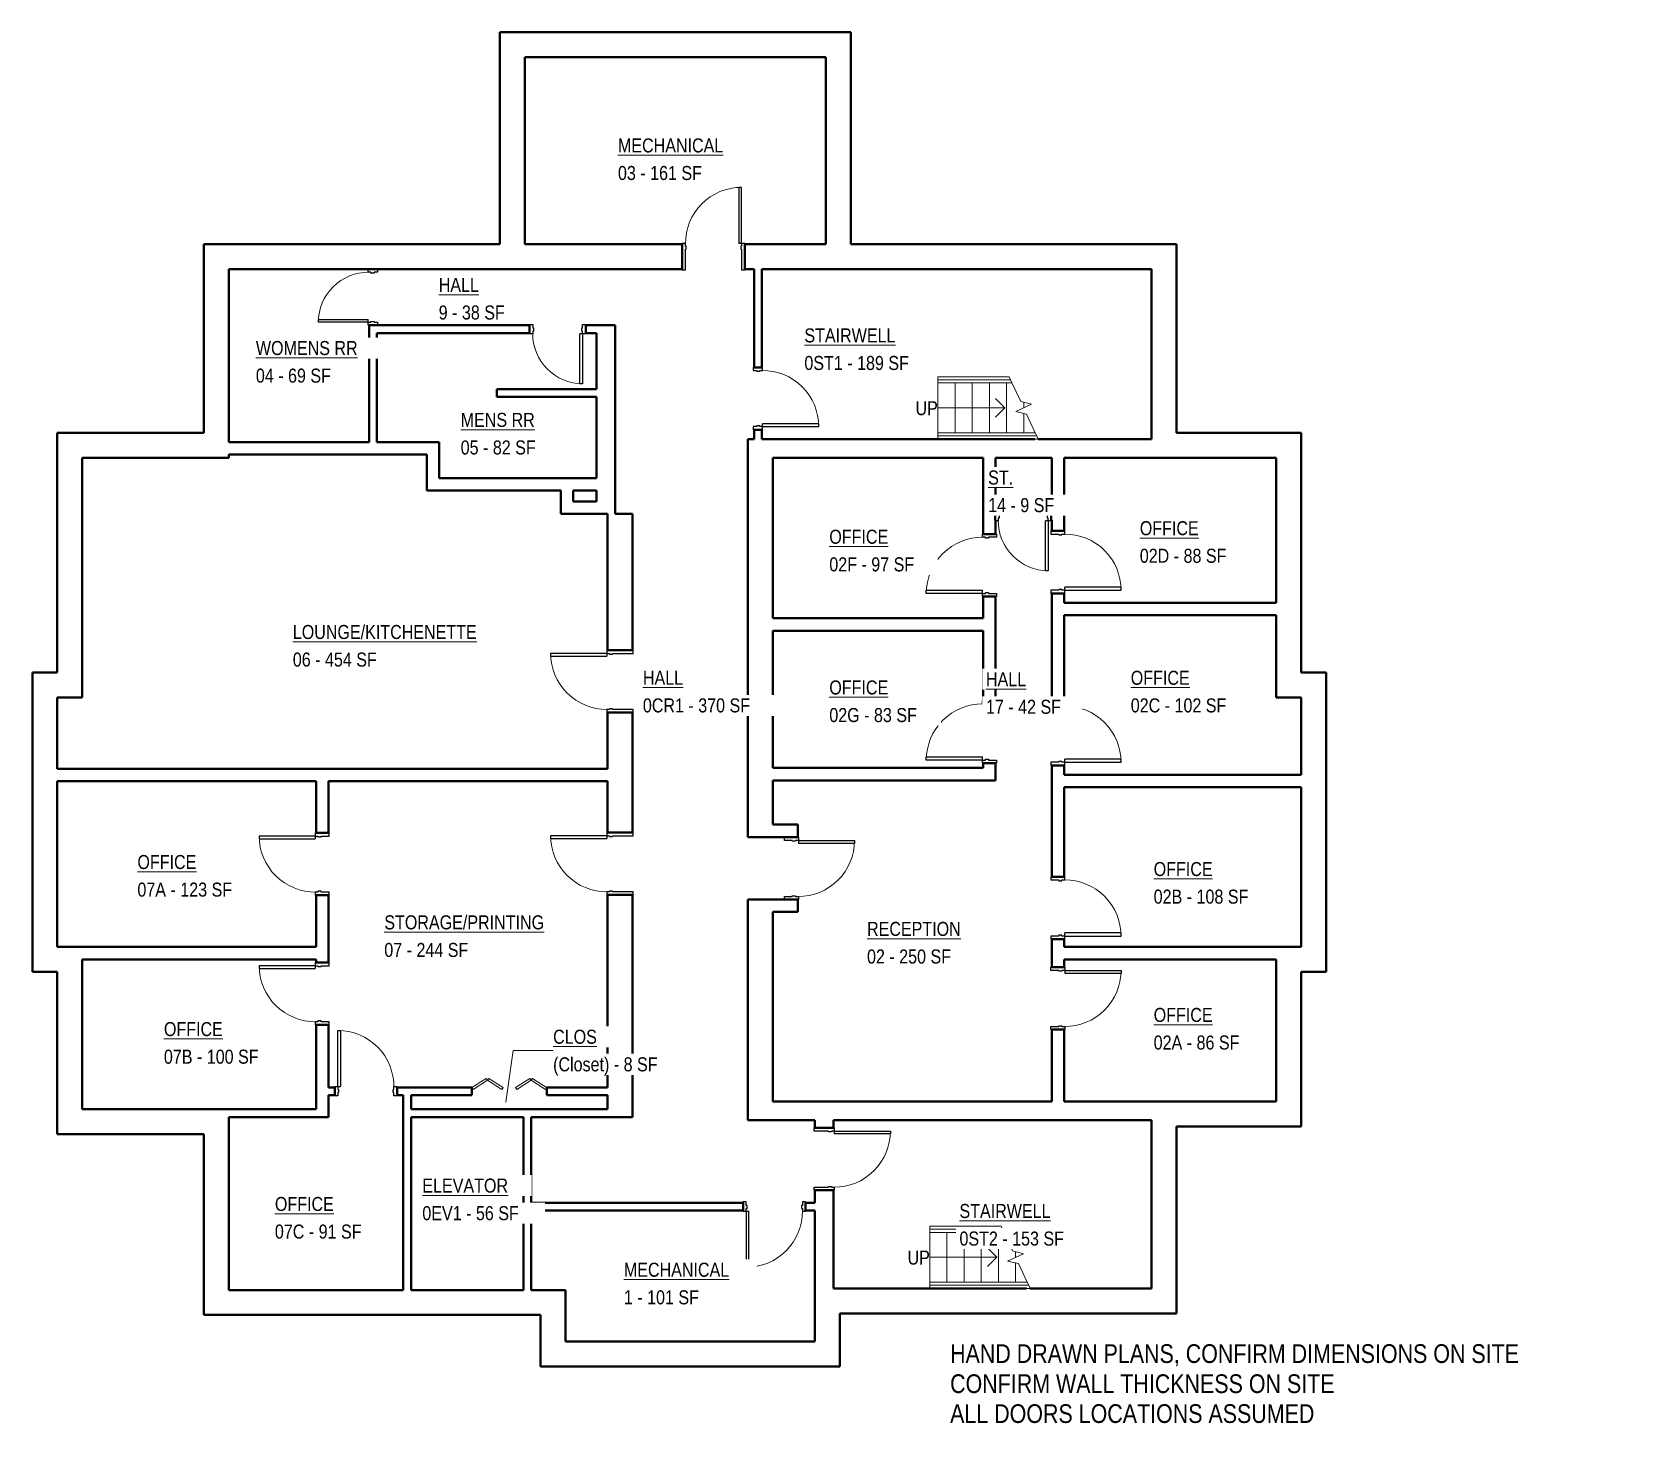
# Model space of a CAD drawing. Header units: inches. Extents: x -874 to 162, y 304 to 1199.
import ezdxf

# ---------------------------------------------------------------- set-up
doc = ezdxf.new("R2010")
doc.units = ezdxf.units.IN
doc.header["$MEASUREMENT"] = 0
for name, color, linetype, lineweight in [('A-AREA-IDEN', 2, 'Continuous', 9), ('A-DOOR', 31, 'Continuous', 15), ('A-DOOR-FRAM', 31, 'Continuous', 25), ('A-FLOR-HRAL', 11, 'Continuous', 9), ('A-WALL', 113, 'Continuous', 15), ('G-ANNO-TEXT', 231, 'Continuous', 9), ('I-WALL', 2, 'Continuous', 15), ('S-STRS', 31, 'Continuous', 9), ('S-STRS-ANNO', 31, 'Continuous', 9), ('S-STRS-IDEN', 31, 'Continuous', 9), ('S-STRS-MBND', 31, 'Continuous', 9)]:
    doc.layers.add(name, color=color, linetype=linetype, lineweight=lineweight)
doc.styles.add('Arial Narrow', font='ARIALN.TTF', dxfattribs={"height": 9})
doc.styles.add('Arial Narrow_1', font='ARIALN.TTF', dxfattribs={"height": 12})

# ---------------------------------------------------------------- blocks, each defined once
blk = doc.blocks.new('Door-Single_CE_ - HM Door-2_ HM Frame-5271133-BASEMENT')
at = {"layer": 'A-DOOR'}
for p, q in [((18, 40.5), (16.25, 40.5)), ((16.25, 40.5), (16.25, 4.5)), ((18, 4.5), (18, 40.5)), ((16.25, 4.5), (18, 4.5))]:
    blk.add_line(p, q, dxfattribs=at)
at = {"layer": 'A-DOOR', "lineweight": 25}
for p, q in [((18, 40.5), (16.25, 40.5)), ((16.25, 40.5), (16.25, 4.5)), ((18, 4.5), (18, 40.5)), ((18, 4.5), (16.25, 4.5))]:
    blk.add_line(p, q, dxfattribs=at)
at = {"layer": 'A-DOOR', "lineweight": 9}
blk.add_arc((18, 4.5), 36, 90, 180.5, dxfattribs=at)
blk.add_arc((18, 4.5), 36, 90, 180.5, dxfattribs=at)
blk.add_arc((18, 4.5), 36, 90, 180.5, dxfattribs=at)
blk.add_arc((18, 4.5), 36, 90, 180.5, dxfattribs=at)
at = {"layer": 'A-DOOR-FRAM'}
for p, q in [((-18, 4.5), (-20, 4.5)), ((-20, 4.5), (-20, -4.5)), ((-18, 2.75), (-18, 4.5)), ((-17.5, 2.75), (-18, 2.75)), ((-18, -4.5), (-18, 0.75)), ((-18, 0.75), (-17.5, 0.75)), ((-17.5, 0.75), (-17.5, 2.75)), ((18, 2.75), (17.5, 2.75)), ((17.5, 2.75), (17.5, 0.75)), ((17.5, 0.75), (18, 0.75)), ((20, 4.5), (18, 4.5)), ((18, 4.5), (18, 2.75)), ((18, 0.75), (18, -4.5)), ((20, -4.5), (20, 4.5)), ((-20, -4.5), (-18, -4.5)), ((18, -4.5), (20, -4.5))]:
    blk.add_line(p, q, dxfattribs=at)
blk = doc.blocks.new('Door-Single_CE_ - HM Door-2_ HM Frame-5271131-BASEMENT')
at = {"layer": 'A-DOOR'}
for p, q in [((18, 44.5), (16.25, 44.5)), ((16.25, 44.5), (16.25, 8.5)), ((18, 8.5), (18, 44.5)), ((16.25, 8.5), (18, 8.5))]:
    blk.add_line(p, q, dxfattribs=at)
at = {"layer": 'A-DOOR', "lineweight": 25}
for p, q in [((18, 44.5), (16.25, 44.5)), ((16.25, 44.5), (16.25, 8.5)), ((18, 8.5), (18, 44.5)), ((18, 8.5), (16.25, 8.5))]:
    blk.add_line(p, q, dxfattribs=at)
at = {"layer": 'A-DOOR', "lineweight": 9}
blk.add_arc((18, 8.5), 36, 90, 180.5, dxfattribs=at)
blk.add_arc((18, 8.5), 36, 90, 180.5, dxfattribs=at)
blk.add_arc((18, 8.5), 36, 90, 180.5, dxfattribs=at)
blk.add_arc((18, 8.5), 36, 90, 180.5, dxfattribs=at)
at = {"layer": 'A-DOOR-FRAM'}
for p, q in [((-18, 8.5), (-20, 8.5)), ((-20, 8.5), (-20, -8.5)), ((-18, 6.75), (-18, 8.5)), ((-17.5, 6.75), (-18, 6.75)), ((-18, -8.5), (-18, 4.75)), ((-18, 4.75), (-17.5, 4.75)), ((-17.5, 4.75), (-17.5, 6.75)), ((18, 6.75), (17.5, 6.75)), ((17.5, 6.75), (17.5, 4.75)), ((17.5, 4.75), (18, 4.75)), ((20, 8.5), (18, 8.5)), ((18, 8.5), (18, 6.75)), ((18, 4.75), (18, -8.5)), ((20, -8.5), (20, 8.5)), ((-20, -8.5), (-18, -8.5)), ((18, -8.5), (20, -8.5))]:
    blk.add_line(p, q, dxfattribs=at)
blk = doc.blocks.new('Door-Single_CE_ - HM Door-2_ HM Frame-5271130-BASEMENT')
at = {"layer": 'A-DOOR'}
for p, q in [((16.25, -39), (16.25, -3)), ((16.25, -3), (18, -3)), ((18, -3), (18, -39)), ((18, -39), (16.25, -39))]:
    blk.add_line(p, q, dxfattribs=at)
at = {"layer": 'A-DOOR', "lineweight": 25}
for p, q in [((16.25, -39), (16.25, -3)), ((18, -3), (16.25, -3)), ((18, -3), (18, -39)), ((18, -39), (16.25, -39))]:
    blk.add_line(p, q, dxfattribs=at)
at = {"layer": 'A-DOOR', "lineweight": 9}
blk.add_arc((18, -3), 36, 179.5, 270, dxfattribs=at)
blk.add_arc((18, -3), 36, 179.5, 270, dxfattribs=at)
blk.add_arc((18, -3), 36, 179.5, 270, dxfattribs=at)
blk.add_arc((18, -3), 36, 179.5, 270, dxfattribs=at)
at = {"layer": 'A-DOOR-FRAM'}
for p, q in [((-20, 3), (-18, 3)), ((-20, -3), (-20, 3)), ((-18, 3), (-18, 0.75)), ((-18, 0.75), (-17.5, 0.75)), ((-17.5, 0.75), (-17.5, -1.25)), ((17.5, 0.75), (18, 0.75)), ((17.5, -1.25), (17.5, 0.75)), ((18, 3), (20, 3)), ((18, 0.75), (18, 3)), ((20, 3), (20, -3)), ((-18, -3), (-20, -3)), ((-18, -1.25), (-18, -3)), ((-17.5, -1.25), (-18, -1.25)), ((18, -1.25), (17.5, -1.25)), ((18, -3), (18, -1.25)), ((20, -3), (18, -3))]:
    blk.add_line(p, q, dxfattribs=at)
blk = doc.blocks.new('Door-Single_CE_ - HM Door-2_ HM Frame-5271129-BASEMENT')
at = {"layer": 'A-DOOR'}
for p, q in [((16.25, -42.5), (16.25, -6.5)), ((16.25, -6.5), (18, -6.5)), ((18, -6.5), (18, -42.5)), ((18, -42.5), (16.25, -42.5))]:
    blk.add_line(p, q, dxfattribs=at)
at = {"layer": 'A-DOOR', "lineweight": 25}
for p, q in [((16.25, -42.5), (16.25, -6.5)), ((18, -6.5), (16.25, -6.5)), ((18, -6.5), (18, -42.5)), ((18, -42.5), (16.25, -42.5))]:
    blk.add_line(p, q, dxfattribs=at)
at = {"layer": 'A-DOOR', "lineweight": 9}
blk.add_arc((18, -6.5), 36, 179.5, 270, dxfattribs=at)
blk.add_arc((18, -6.5), 36, 179.5, 270, dxfattribs=at)
blk.add_arc((18, -6.5), 36, 179.5, 270, dxfattribs=at)
blk.add_arc((18, -6.5), 36, 179.5, 270, dxfattribs=at)
at = {"layer": 'A-DOOR-FRAM'}
for p, q in [((-20, 6.5), (-18, 6.5)), ((-20, -6.5), (-20, 6.5)), ((-18, 6.5), (-18, -2.75)), ((18, 6.5), (20, 6.5)), ((18, -2.75), (18, 6.5)), ((20, 6.5), (20, -6.5)), ((-18, -6.5), (-20, -6.5)), ((-18, -2.75), (-17.5, -2.75)), ((-18, -4.75), (-18, -6.5)), ((-17.5, -4.75), (-18, -4.75)), ((-17.5, -2.75), (-17.5, -4.75)), ((17.5, -2.75), (18, -2.75)), ((17.5, -4.75), (17.5, -2.75)), ((18, -4.75), (17.5, -4.75)), ((18, -6.5), (18, -4.75)), ((20, -6.5), (18, -6.5))]:
    blk.add_line(p, q, dxfattribs=at)
blk = doc.blocks.new('Door-Single_CE_ - WD Door-2_ HM Frame-5271115-BASEMENT')
at = {"layer": 'A-DOOR'}
for p, q in [((16, -40.5), (16, -4.5)), ((16, -4.5), (18, -4.5)), ((18, -4.5), (18, -40.5)), ((18, -40.5), (16, -40.5))]:
    blk.add_line(p, q, dxfattribs=at)
at = {"layer": 'A-DOOR', "lineweight": 25}
for p, q in [((16, -40.5), (16, -4.5)), ((18, -4.5), (16, -4.5)), ((18, -4.5), (18, -40.5)), ((18, -40.5), (16, -40.5))]:
    blk.add_line(p, q, dxfattribs=at)
at = {"layer": 'A-DOOR', "lineweight": 9}
blk.add_arc((18, -4.5), 36, 179.5, 270, dxfattribs=at)
blk.add_arc((18, -4.5), 36, 179.5, 270, dxfattribs=at)
blk.add_arc((18, -4.5), 36, 179.5, 270, dxfattribs=at)
blk.add_arc((18, -4.5), 36, 179.5, 270, dxfattribs=at)
at = {"layer": 'A-DOOR-FRAM'}
for p, q in [((-20, 4.5), (-18, 4.5)), ((-20, -4.5), (-20, 4.5)), ((-18, 4.5), (-18, -0.5)), ((18, 4.5), (20, 4.5)), ((18, -0.5), (18, 4.5)), ((20, 4.5), (20, -4.5)), ((-18, -4.5), (-20, -4.5)), ((-18, -0.5), (-17.5, -0.5)), ((-18, -2.5), (-18, -4.5)), ((-17.5, -2.5), (-18, -2.5)), ((-17.5, -0.5), (-17.5, -2.5)), ((17.5, -0.5), (18, -0.5)), ((17.5, -2.5), (17.5, -0.5)), ((18, -2.5), (17.5, -2.5)), ((18, -4.5), (18, -2.5)), ((20, -4.5), (18, -4.5))]:
    blk.add_line(p, q, dxfattribs=at)
blk = doc.blocks.new('Door-Single_CE_ - WD Door-2_ HM Frame-5271116-BASEMENT')
at = {"layer": 'A-DOOR'}
for p, q in [((18, 40.5), (16, 40.5)), ((16, 40.5), (16, 4.5)), ((18, 4.5), (18, 40.5)), ((16, 4.5), (18, 4.5))]:
    blk.add_line(p, q, dxfattribs=at)
at = {"layer": 'A-DOOR', "lineweight": 25}
for p, q in [((18, 40.5), (16, 40.5)), ((16, 40.5), (16, 4.5)), ((18, 4.5), (18, 40.5)), ((18, 4.5), (16, 4.5))]:
    blk.add_line(p, q, dxfattribs=at)
at = {"layer": 'A-DOOR', "lineweight": 9}
blk.add_arc((18, 4.5), 36, 90, 180.5, dxfattribs=at)
blk.add_arc((18, 4.5), 36, 90, 180.5, dxfattribs=at)
blk.add_arc((18, 4.5), 36, 90, 180.5, dxfattribs=at)
blk.add_arc((18, 4.5), 36, 90, 180.5, dxfattribs=at)
at = {"layer": 'A-DOOR-FRAM'}
for p, q in [((-18, 4.5), (-20, 4.5)), ((-20, 4.5), (-20, -4.5)), ((-18, 2.5), (-18, 4.5)), ((-17.5, 2.5), (-18, 2.5)), ((-18, -4.5), (-18, 0.5)), ((-18, 0.5), (-17.5, 0.5)), ((-17.5, 0.5), (-17.5, 2.5)), ((18, 2.5), (17.5, 2.5)), ((17.5, 2.5), (17.5, 0.5)), ((17.5, 0.5), (18, 0.5)), ((20, 4.5), (18, 4.5)), ((18, 4.5), (18, 2.5)), ((18, 0.5), (18, -4.5)), ((20, -4.5), (20, 4.5)), ((-20, -4.5), (-18, -4.5)), ((18, -4.5), (20, -4.5))]:
    blk.add_line(p, q, dxfattribs=at)
blk = doc.blocks.new('Door-Single_CE_ - HM Door-2_ HM Frame-5271132-BASEMENT')
at = {"layer": 'A-DOOR'}
for p, q in [((18, 39), (16.25, 39)), ((16.25, 39), (16.25, 3)), ((18, 3), (18, 39)), ((16.25, 3), (18, 3))]:
    blk.add_line(p, q, dxfattribs=at)
at = {"layer": 'A-DOOR', "lineweight": 25}
for p, q in [((18, 39), (16.25, 39)), ((16.25, 39), (16.25, 3)), ((18, 3), (18, 39)), ((18, 3), (16.25, 3))]:
    blk.add_line(p, q, dxfattribs=at)
at = {"layer": 'A-DOOR', "lineweight": 9}
blk.add_arc((18, 3), 36, 90, 180.5, dxfattribs=at)
blk.add_arc((18, 3), 36, 90, 180.5, dxfattribs=at)
blk.add_arc((18, 3), 36, 90, 180.5, dxfattribs=at)
blk.add_arc((18, 3), 36, 90, 180.5, dxfattribs=at)
at = {"layer": 'A-DOOR-FRAM'}
for p, q in [((-18, 3), (-20, 3)), ((-20, 3), (-20, -3)), ((-18, 1.25), (-18, 3)), ((-17.5, 1.25), (-18, 1.25)), ((-17.5, -0.75), (-17.5, 1.25)), ((18, 1.25), (17.5, 1.25)), ((17.5, 1.25), (17.5, -0.75)), ((20, 3), (18, 3)), ((18, 3), (18, 1.25)), ((20, -3), (20, 3)), ((-20, -3), (-18, -3)), ((-18, -3), (-18, -0.75)), ((-18, -0.75), (-17.5, -0.75)), ((17.5, -0.75), (18, -0.75)), ((18, -0.75), (18, -3)), ((18, -3), (20, -3))]:
    blk.add_line(p, q, dxfattribs=at)
blk = doc.blocks.new('Door-Single_CE_ - HM Door-2_ HM Frame-5271134-BASEMENT')
at = {"layer": 'A-DOOR'}
for p, q in [((14.25, -35), (14.25, -3)), ((14.25, -3), (16, -3)), ((16, -3), (16, -35)), ((16, -35), (14.25, -35))]:
    blk.add_line(p, q, dxfattribs=at)
at = {"layer": 'A-DOOR', "lineweight": 25}
for p, q in [((14.25, -35), (14.25, -3)), ((16, -3), (14.25, -3)), ((16, -3), (16, -35)), ((16, -35), (14.25, -35))]:
    blk.add_line(p, q, dxfattribs=at)
at = {"layer": 'A-DOOR', "lineweight": 9}
for start in [179.46967, 179.46967, 179.5, 179.5]:
    blk.add_arc((16, -3), 32, start, 270, dxfattribs=at)
at = {"layer": 'A-DOOR-FRAM'}
for p, q in [((-18, 3), (-16, 3)), ((-18, -3), (-18, 3)), ((-16, 3), (-16, 0.75)), ((-16, 0.75), (-15.5, 0.75)), ((-15.5, 0.75), (-15.5, -1.25)), ((15.5, 0.75), (16, 0.75)), ((15.5, -1.25), (15.5, 0.75)), ((16, 3), (18, 3)), ((16, 0.75), (16, 3)), ((18, 3), (18, -3)), ((-16, -3), (-18, -3)), ((-16, -1.25), (-16, -3)), ((-15.5, -1.25), (-16, -1.25)), ((16, -1.25), (15.5, -1.25)), ((16, -3), (16, -1.25)), ((18, -3), (16, -3))]:
    blk.add_line(p, q, dxfattribs=at)
blk = doc.blocks.new('Door-Bi_folding-Double Door - 48_ x  84_-5166704-BASEMENT')
at = {"layer": 'A-DOOR'}
for p, q in [((-24, 2.5), (-14.8, 8.3)), ((-23.2, 1.2), (-24, 2.5)), ((-14, 7.1), (-23.2, 1.2)), ((-14.8, 8.3), (-14, 7.1)), ((-13.2, 8.3), (-14, 7.1)), ((-14, 7.1), (-4.8, 1.2)), ((-4, 2.5), (-13.2, 8.3)), ((-4.8, 1.2), (-4, 2.5)), ((4, 2.5), (13.2, 8.3)), ((4.8, 1.2), (4, 2.5)), ((14, 7.1), (4.8, 1.2)), ((13.2, 8.3), (14, 7.1)), ((14.8, 8.3), (14, 7.1)), ((14, 7.1), (23.2, 1.2)), ((23.9, 2.5), (14.8, 8.3)), ((23.2, 1.2), (23.9, 2.5))]:
    blk.add_line(p, q, dxfattribs=at)
blk = doc.blocks.new('Railing - Railing-5168331-BASEMENT')
at = {"layer": 'A-FLOR-HRAL'}
for p, q in [((-293.3, 942.2), (-230.9, 942.2)), ((-293.3, 940.2), (-293.3, 942.2)), ((-293.3, 940.2), (-229.9, 940.2)), ((-229.9, 940.2), (-230.9, 942.2))]:
    blk.add_line(p, q, dxfattribs=at)
blk = doc.blocks.new('Railing - Railing-5168335-BASEMENT')
at = {"layer": 'A-FLOR-HRAL'}
for p, q in [((-293.3, 976.2), (-246.7, 976.2)), ((-293.3, 974.2), (-293.3, 976.2)), ((-245.8, 974.2), (-246.7, 976.2)), ((-293.3, 974.2), (-245.8, 974.2))]:
    blk.add_line(p, q, dxfattribs=at)
blk = doc.blocks.new('Railing - Railing-5169128-BASEMENT')
at = {"layer": 'A-FLOR-HRAL'}
for p, q in [((-298.5, 397.2), (-236.1, 397.2)), ((-298.5, 395.2), (-298.5, 397.2)), ((-298.5, 395.2), (-235.1, 395.2)), ((-235.1, 395.2), (-236.1, 397.2))]:
    blk.add_line(p, q, dxfattribs=at)
blk = doc.blocks.new('Railing - Railing-5169132-BASEMENT')
at = {"layer": 'A-FLOR-HRAL'}
for p, q in [((-298.5, 431.2), (-251.9, 431.2)), ((-298.5, 429.2), (-298.5, 431.2)), ((-298.5, 429.2), (-251, 429.2)), ((-251, 429.2), (-251.9, 431.2))]:
    blk.add_line(p, q, dxfattribs=at)

msp = doc.modelspace()

# ---------------------------------------------------------------- linework, layer by layer
at = {"layer": 'A-AREA-IDEN'}
for p, q in [((-570.6, 512.7), (-565.9, 545.9)), ((-565.9, 545.9), (-540.2, 545.9))]:
    msp.add_line(p, q, dxfattribs=at)
at = {"layer": 'A-WALL', "lineweight": 40}
for p, q in [((-574.3, 1199.2), (-574.3, 1063.2)), ((-349.3, 1199.2), (-574.3, 1199.2)), ((-349.3, 1063.2), (-349.3, 1199.2)), ((-558.3, 1063.2), (-558.3, 1183.2)), ((-558.3, 1183.2), (-365.3, 1183.2)), ((-365.3, 1183.2), (-365.3, 1063.2)), ((-764.3, 1063.2), (-764.3, 942.2)), ((-574.3, 1063.2), (-764.3, 1063.2)), ((-457.3, 1063.2), (-558.3, 1063.2)), ((-457.3, 1047.2), (-457.3, 1063.2)), ((-365.3, 1063.2), (-417.3, 1063.2)), ((-417.3, 1063.2), (-417.3, 1047.2)), ((-140.3, 1063.2), (-349.3, 1063.2)), ((-140.3, 942.2), (-140.3, 1063.2)), ((-748.3, 936.2), (-748.3, 1047.2)), ((-748.3, 1047.2), (-457.3, 1047.2)), ((-417.3, 1047.2), (-411.3, 1047.2)), ((-406.3, 1047.2), (-156.3, 1047.2)), ((-156.3, 1047.2), (-156.3, 938.2)), ((-500.3, 1011.2), (-512.3, 1011.2)), ((-512.3, 1006.2), (-512.3, 970.2)), ((-500.3, 890.2), (-500.3, 1011.2)), ((-512.3, 965.2), (-512.3, 913.2)), ((-764.3, 942.2), (-858.3, 942.2)), ((-858.3, 942.2), (-858.3, 788.3)), ((-658.3, 936.2), (-748.3, 936.2)), ((-613.3, 936.2), (-653.3, 936.2)), ((-613.3, 913.2), (-613.3, 936.2)), ((-415.3, 938.2), (-415.3, 682.8)), ((-411.3, 938.2), (-415.3, 938.2)), ((-231.2, 938.2), (-406.3, 938.2)), ((-156.3, 938.2), (-229, 938.2)), ((-60.3, 942.2), (-140.3, 942.2)), ((-60.3, 788.3), (-60.3, 942.2)), ((-842.3, 926.2), (-748.3, 926.2)), ((-842.3, 772.3), (-842.3, 926.2)), ((-748.3, 926.2), (-748.3, 928.2)), ((-748.3, 928.2), (-621.3, 928.2)), ((-621.3, 928.2), (-621.3, 905.2)), ((-399.3, 823.2), (-399.3, 926.2)), ((-399.3, 926.2), (-264.3, 926.2)), ((-264.3, 926.2), (-264.3, 877.2)), ((-256.3, 926.2), (-220.3, 926.2)), ((-256.3, 891.2), (-256.3, 926.2)), ((-220.3, 926.2), (-220.3, 891.2)), ((-212.3, 926.2), (-76.3, 926.2)), ((-212.3, 879.2), (-212.3, 926.2)), ((-76.3, 926.2), (-76.3, 833.2)), ((-512.3, 913.2), (-613.3, 913.2)), ((-621.3, 905.2), (-535.3, 905.2)), ((-535.3, 905.2), (-535.3, 890.2)), ((-527.3, 905.2), (-512.3, 905.2)), ((-527.3, 898.2), (-527.3, 905.2)), ((-512.3, 905.2), (-512.3, 898.2)), ((-512.3, 898.2), (-527.3, 898.2)), ((-535.3, 890.2), (-505.3, 890.2)), ((-505.3, 890.2), (-505.3, 802.7)), ((-489.3, 890.2), (-500.3, 890.2)), ((-489.3, 802.7), (-489.3, 890.2)), ((-256.6, 886.2), (-256.6, 891.2)), ((-256.6, 891.2), (-256.3, 891.2)), ((-256.3, 886.2), (-256.6, 886.2)), ((-256.3, 877.2), (-256.3, 886.2)), ((-220.3, 886.2), (-220.3, 879.2)), ((-264.3, 877.2), (-256.3, 877.2)), ((-220.3, 879.2), (-212.3, 879.2)), ((-256.3, 837.2), (-264.3, 837.2)), ((-264.3, 837.2), (-264.3, 823.2)), ((-256.3, 770.2), (-256.3, 837.2)), ((-220.3, 839.2), (-220.3, 768.8)), ((-212.3, 839.2), (-220.3, 839.2)), ((-212.3, 833.2), (-212.3, 839.2)), ((-76.3, 833.2), (-212.3, 833.2)), ((-264.3, 823.2), (-399.3, 823.2)), ((-212.3, 768.8), (-212.3, 825.2)), ((-212.3, 825.2), (-76.3, 825.2)), ((-76.3, 825.2), (-76.3, 772.3)), ((-399.3, 727.2), (-399.3, 815.2)), ((-399.3, 815.2), (-264.3, 815.2)), ((-264.3, 815.2), (-264.3, 770.2)), ((-505.3, 802.7), (-489.3, 802.7)), ((-858.3, 788.3), (-874.3, 788.3)), ((-874.3, 788.3), (-874.3, 596.3)), ((-44.3, 788.3), (-60.3, 788.3)), ((-44.3, 596.3), (-44.3, 788.3)), ((-858.3, 726.7), (-858.3, 772.3)), ((-858.3, 772.3), (-842.3, 772.3)), ((-264.3, 770.2), (-256.3, 770.2)), ((-220.3, 768.8), (-212.3, 768.8)), ((-76.3, 772.3), (-60.3, 772.3)), ((-60.3, 772.3), (-60.3, 722.8)), ((-489.3, 762.7), (-505.3, 762.7)), ((-505.3, 762.7), (-505.3, 726.7)), ((-489.3, 685.7), (-489.3, 762.7)), ((-505.3, 726.7), (-858.3, 726.7)), ((-264.3, 727.2), (-399.3, 727.2)), ((-256.3, 730.2), (-264.3, 730.2)), ((-264.3, 730.2), (-264.3, 727.2)), ((-256.3, 719.2), (-256.3, 730.2)), ((-220.3, 728.8), (-220.3, 657.3)), ((-212.3, 728.8), (-220.3, 728.8)), ((-212.3, 722.8), (-212.3, 728.8)), ((-858.3, 718.7), (-692.3, 718.7)), ((-858.3, 612.3), (-858.3, 718.7)), ((-692.3, 718.7), (-692.3, 685.5)), ((-684.3, 718.7), (-505.3, 718.7)), ((-684.3, 685.5), (-684.3, 718.7)), ((-505.3, 718.7), (-505.3, 685.7)), ((-399.3, 690.8), (-399.3, 719.2)), ((-399.3, 719.2), (-256.3, 719.2)), ((-60.3, 722.8), (-212.3, 722.8)), ((-212.3, 657.3), (-212.3, 714.8)), ((-212.3, 714.8), (-60.3, 714.8)), ((-60.3, 714.8), (-60.3, 612.3)), ((-692.3, 685.5), (-684.3, 685.5)), ((-505.3, 685.7), (-489.3, 685.7)), ((-383.3, 690.8), (-399.3, 690.8)), ((-383.3, 682.7), (-383.3, 690.8)), ((-415.3, 682.8), (-391.3, 682.8)), ((-391.3, 682.8), (-391.3, 682.7)), ((-391.3, 682.7), (-383.3, 682.7)), ((-220.3, 657.3), (-212.3, 657.3)), ((-692.3, 645.5), (-692.3, 612.3)), ((-684.3, 645.5), (-692.3, 645.5)), ((-684.3, 602.3), (-684.3, 645.5)), ((-489.3, 645.7), (-505.3, 645.7)), ((-505.3, 645.7), (-505.3, 522.2)), ((-489.3, 503.2), (-489.3, 645.7)), ((-391.3, 642.8), (-415.3, 642.8)), ((-415.3, 642.8), (-415.3, 501.2)), ((-391.3, 642.7), (-391.3, 642.8)), ((-383.3, 642.7), (-391.3, 642.7)), ((-383.3, 634.8), (-383.3, 642.7)), ((-399.3, 634.8), (-383.3, 634.8)), ((-399.3, 513.2), (-399.3, 634.8)), ((-692.3, 612.3), (-858.3, 612.3)), ((-220.3, 617.3), (-220.3, 599.3)), ((-212.3, 617.3), (-220.3, 617.3)), ((-212.3, 612.3), (-212.3, 617.3)), ((-60.3, 612.3), (-212.3, 612.3)), ((-842.3, 604.3), (-692.3, 604.3)), ((-842.3, 508.2), (-842.3, 604.3)), ((-692.3, 604.3), (-692.3, 602.3)), ((-692.3, 602.3), (-684.3, 602.3)), ((-212.3, 599.3), (-212.3, 604.3)), ((-212.3, 604.3), (-76.3, 604.3)), ((-76.3, 604.3), (-76.3, 513.2)), ((-874.3, 596.3), (-858.3, 596.3)), ((-858.3, 596.3), (-858.3, 492.2)), ((-220.3, 599.3), (-212.3, 599.3)), ((-60.3, 497.2), (-60.3, 596.3)), ((-60.3, 596.3), (-44.3, 596.3)), ((-692.3, 562.3), (-692.3, 508.2)), ((-684.3, 562.3), (-692.3, 562.3)), ((-684.3, 522.2), (-684.3, 562.3)), ((-220.3, 559.3), (-220.3, 513.2)), ((-212.3, 559.3), (-220.3, 559.3)), ((-212.3, 513.2), (-212.3, 559.3)), ((-748.3, 508.2), (-842.3, 508.2)), ((-684.3, 508.2), (-684.3, 517.2)), ((-505.3, 517.2), (-505.3, 508.2)), ((-220.3, 513.2), (-399.3, 513.2)), ((-76.3, 513.2), (-212.3, 513.2)), ((-748.3, 392.2), (-748.3, 503.2)), ((-505.3, 503.2), (-489.3, 503.2)), ((-415.3, 501.2), (-372.3, 501.2)), ((-372.3, 501.2), (-372.3, 496.2)), ((-360.3, 496.2), (-360.3, 501.2)), ((-360.3, 501.2), (-156.3, 501.2)), ((-156.3, 501.2), (-156.3, 393.2)), ((-858.3, 492.2), (-764.3, 492.2)), ((-764.3, 492.2), (-764.3, 376.2)), ((-372.3, 496.2), (-360.3, 496.2)), ((-140.3, 497.2), (-60.3, 497.2)), ((-140.3, 377.2), (-140.3, 497.2)), ((-360.3, 456.2), (-372.3, 456.2)), ((-372.3, 456.2), (-372.3, 448.2)), ((-360.3, 393.2), (-360.3, 456.2)), ((-372.3, 443.2), (-372.3, 359.2)), ((-636.3, 392.2), (-748.3, 392.2)), ((-559.3, 392.2), (-631.3, 392.2)), ((-532.3, 392.2), (-554.3, 392.2)), ((-532.3, 359.2), (-532.3, 392.2)), ((-236.4, 393.2), (-360.3, 393.2)), ((-156.3, 393.2), (-234.2, 393.2)), ((-764.3, 376.2), (-548.3, 376.2)), ((-548.3, 376.2), (-548.3, 343.2)), ((-356.3, 343.2), (-356.3, 377.2)), ((-356.3, 377.2), (-140.3, 377.2)), ((-372.3, 359.2), (-532.3, 359.2)), ((-548.3, 343.2), (-356.3, 343.2))]:
    msp.add_line(p, q, dxfattribs=at)
at = {"layer": 'I-WALL', "lineweight": 40}
for p, q in [((-411.3, 1047.2), (-411.3, 984.2)), ((-406.3, 984.2), (-406.3, 1047.2)), ((-658.3, 1011.2), (-658.3, 936.2)), ((-555.3, 1011.2), (-658.3, 1011.2)), ((-653.3, 936.2), (-653.3, 1006.2)), ((-653.3, 1006.2), (-555.3, 1006.2)), ((-555.3, 1006.2), (-555.3, 1011.2)), ((-512.3, 1011.2), (-519.3, 1011.2)), ((-519.3, 1011.2), (-519.3, 1006.2)), ((-519.3, 1006.2), (-512.3, 1006.2)), ((-411.3, 984.2), (-406.3, 984.2)), ((-512.3, 970.2), (-576.3, 970.2)), ((-576.3, 970.2), (-576.3, 965.2)), ((-576.3, 965.2), (-512.3, 965.2)), ((-406.3, 944.2), (-411.3, 944.2)), ((-411.3, 944.2), (-411.3, 938.2)), ((-406.3, 938.2), (-406.3, 944.2)), ((-220.3, 891.2), (-220.6, 891.2)), ((-220.6, 891.2), (-220.6, 886.2)), ((-220.6, 886.2), (-220.3, 886.2)), ((-680.3, 522.2), (-684.3, 522.2)), ((-680.3, 517.2), (-680.3, 522.2)), ((-592.3, 522.2), (-640.3, 522.2)), ((-640.3, 522.2), (-640.3, 517.2)), ((-592.3, 517.2), (-592.3, 522.2)), ((-505.3, 522.2), (-544.3, 522.2)), ((-544.3, 522.2), (-544.3, 517.2)), ((-692.3, 508.2), (-748.3, 508.2)), ((-684.3, 517.2), (-680.3, 517.2)), ((-684.3, 503.2), (-684.3, 508.2)), ((-640.3, 517.2), (-636.3, 517.2)), ((-636.3, 517.2), (-636.3, 392.2)), ((-631.3, 508.2), (-631.3, 517.2)), ((-631.3, 517.2), (-592.3, 517.2)), ((-505.3, 508.2), (-631.3, 508.2)), ((-544.3, 517.2), (-505.3, 517.2)), ((-748.3, 503.2), (-684.3, 503.2)), ((-631.3, 503.2), (-559.3, 503.2)), ((-631.3, 392.2), (-631.3, 503.2)), ((-559.3, 503.2), (-559.3, 392.2)), ((-554.3, 503.2), (-505.3, 503.2)), ((-554.3, 448.2), (-554.3, 503.2)), ((-418.3, 448.2), (-554.3, 448.2)), ((-418.3, 443.2), (-418.3, 448.2)), ((-372.3, 448.2), (-378.3, 448.2)), ((-378.3, 448.2), (-378.3, 443.2)), ((-554.3, 392.2), (-554.3, 443.2)), ((-554.3, 443.2), (-418.3, 443.2)), ((-378.3, 443.2), (-372.3, 443.2))]:
    msp.add_line(p, q, dxfattribs=at)
at = {"layer": 'S-STRS'}
for p, q in [((-293.3, 978.2), (-293.3, 976.2)), ((-293.3, 978.2), (-247.7, 978.2)), ((-293.3, 974.2), (-293.3, 942.2)), ((-282.3, 974.2), (-282.3, 942.2)), ((-271.3, 974.2), (-271.3, 942.2)), ((-260.3, 974.2), (-260.3, 942.2)), ((-249.3, 974.2), (-249.3, 942.2)), ((-238.3, 961.8), (-238.3, 958.2)), ((-238.3, 954.6), (-238.3, 942.2)), ((-293.3, 940.2), (-293.3, 938.2)), ((-231.2, 938.2), (-229, 938.2)), ((-298.5, 433.2), (-298.5, 431.2)), ((-298.5, 433.2), (-252.8, 433.2)), ((-298.5, 429.2), (-298.5, 397.2)), ((-287.5, 429.2), (-287.5, 397.2)), ((-276.5, 429.2), (-276.5, 397.2)), ((-265.5, 429.2), (-265.5, 397.2)), ((-254.5, 429.2), (-254.5, 397.2)), ((-243.5, 416.8), (-243.5, 413.2)), ((-243.5, 409.6), (-243.5, 397.2)), ((-298.5, 395.2), (-298.5, 393.2)), ((-236.4, 393.2), (-234.2, 393.2))]:
    msp.add_line(p, q, dxfattribs=at)
at = {"layer": 'S-STRS-ANNO'}
for p, q in [((-250.3, 958.2), (-256.3, 964.2)), ((-293.3, 958.2), (-282.3, 958.2)), ((-282.3, 958.2), (-271.3, 958.2)), ((-271.3, 958.2), (-260.3, 958.2)), ((-260.3, 958.2), (-250.3, 958.2)), ((-250.3, 958.2), (-256.3, 952.2)), ((-255.5, 413.2), (-261.5, 419.2)), ((-298.5, 413.2), (-287.5, 413.2)), ((-287.5, 413.2), (-276.5, 413.2)), ((-276.5, 413.2), (-265.5, 413.2)), ((-265.5, 413.2), (-255.5, 413.2)), ((-255.5, 413.2), (-261.5, 407.2))]:
    msp.add_line(p, q, dxfattribs=at)
at = {"layer": 'S-STRS-MBND'}
for p, q in [((-246.7, 976.2), (-247.7, 978.2)), ((-240.2, 962.3), (-245.8, 974.2)), ((-243.4, 955.8), (-233.2, 960.5)), ((-236.4, 954.1), (-243.4, 955.8)), ((-233.2, 960.5), (-240.2, 962.3)), ((-230.9, 942.2), (-236.4, 954.1)), ((-229, 938.2), (-229.9, 940.2)), ((-251.9, 431.2), (-252.8, 433.2)), ((-245.4, 417.3), (-251, 429.2)), ((-248.6, 410.8), (-238.4, 415.5)), ((-238.4, 415.5), (-245.4, 417.3)), ((-241.6, 409.1), (-248.6, 410.8)), ((-236.1, 397.2), (-241.6, 409.1)), ((-234.2, 393.2), (-235.1, 395.2))]:
    msp.add_line(p, q, dxfattribs=at)

# ---------------------------------------------------------------- block references
at = {"layer": 'A-DOOR', "lineweight": 9}
for name, p in [('Door-Single_CE_ - HM Door-2_ HM Frame-5271131-BASEMENT', (-437.3, 1055.2)), ('Door-Single_CE_ - HM Door-2_ HM Frame-5271134-BASEMENT', (-537.3, 1008.7)), ('Door-Single_CE_ - HM Door-2_ HM Frame-5271134-BASEMENT', (-238.6, 888.7))]:
    msp.add_blockref(name, p, dxfattribs=at)
for name, p, rotation in [('Door-Single_CE_ - HM Door-2_ HM Frame-5271134-BASEMENT', (-655.8, 1029.2), 269.9999999999999), ('Door-Single_CE_ - HM Door-2_ HM Frame-5271132-BASEMENT', (-408.8, 964.2), 269.9999999999999), ('Door-Single_CE_ - WD Door-2_ HM Frame-5271115-BASEMENT', (-260.3, 857.2), 269.9999999999999), ('Door-Single_CE_ - WD Door-2_ HM Frame-5271116-BASEMENT', (-216.3, 859.2), 269.9999999999999), ('Door-Single_CE_ - HM Door-2_ HM Frame-5271131-BASEMENT', (-497.3, 782.7), 90), ('Door-Single_CE_ - WD Door-2_ HM Frame-5271115-BASEMENT', (-260.3, 750.2), 269.9999999999999), ('Door-Single_CE_ - WD Door-2_ HM Frame-5271116-BASEMENT', (-216.3, 748.8), 269.9999999999999), ('Door-Single_CE_ - HM Door-2_ HM Frame-5271133-BASEMENT', (-688.3, 665.5), 89.99999999999991), ('Door-Single_CE_ - HM Door-2_ HM Frame-5271131-BASEMENT', (-497.3, 665.7), 90), ('Door-Single_CE_ - WD Door-2_ HM Frame-5271115-BASEMENT', (-387.3, 662.7), 89.99999999999964), ('Door-Single_CE_ - WD Door-2_ HM Frame-5271116-BASEMENT', (-216.3, 637.3), 269.9999999999999), ('Door-Single_CE_ - HM Door-2_ HM Frame-5271133-BASEMENT', (-688.3, 582.3), 89.99999999999991), ('Door-Single_CE_ - WD Door-2_ HM Frame-5271115-BASEMENT', (-216.3, 579.3), 89.99999999999991), ('Door-Single_CE_ - HM Door-2_ HM Frame-5271130-BASEMENT', (-660.3, 519.7), 180), ('Door-Single_CE_ - HM Door-2_ HM Frame-5271129-BASEMENT', (-366.3, 476.2), 89.99999999999991), ('Door-Single_CE_ - HM Door-2_ HM Frame-5271132-BASEMENT', (-398.3, 445.7), 180)]:
    msp.add_blockref(name, p, dxfattribs=dict(at, rotation=rotation))
at = {"layer": 'A-DOOR'}
msp.add_blockref('Door-Bi_folding-Double Door - 48_ x  84_-5166704-BASEMENT', (-568.3, 519.7), dxfattribs=at)
at = {"layer": 'A-FLOR-HRAL'}
for name in ['Railing - Railing-5168335-BASEMENT', 'Railing - Railing-5168331-BASEMENT', 'Railing - Railing-5169132-BASEMENT', 'Railing - Railing-5169128-BASEMENT']:
    msp.add_blockref(name, (0, 0), dxfattribs=at)

# ---------------------------------------------------------------- texts
at = {"layer": 'A-AREA-IDEN', "char_height": 9, "attachment_point": 1, "style": 'Arial Narrow', "bg_fill": 3, "box_fill_scale": 1.25, "bg_fill_color": 9, "bg_fill_true_color": 13158600, "bg_fill_transparency": 0}
for s, insert, width in [('\\LMECHANICAL', (-498.6, 1131.1), 83.022), ('\\LSTAIRWELL', (-379, 1009.2), 71.811), ('\\LMENS RR', (-599.5, 955), 58.479), ('\\LOFFICE', (-363, 880), 46.965), ('\\LOFFICE', (-163.8, 885.5), 46.965), ('\\LLOUNGE/KITCHENETTE', (-707.2, 818.9), 145.743), ('\\LOFFICE', (-169.6, 789.5), 46.965), ('\\LOFFICE', (-363, 783.3), 46.965), ('\\LOFFICE', (-806.9, 671.3), 46.965), ('\\LOFFICE', (-154.9, 666.8), 46.965), ('\\LSTORAGE/PRINTING', (-648.5, 632.6), 126.957), ('\\LRECEPTION', (-338.8, 628.4), 74.235), ('\\LOFFICE', (-154.9, 573.2), 46.965), ('\\LOFFICE', (-789.9, 564.1), 46.965), ('\\LOFFICE', (-718.7, 451.9), 46.965)]:
    msp.add_mtext(s, dxfattribs=dict(at, insert=insert, width=width))
at = {"layer": 'G-ANNO-TEXT', "color": 1, "lineweight": 25, "insert": (-285.5, 357.4), "char_height": 12, "width": 444.501, "attachment_point": 1, "style": 'Arial Narrow_1', "bg_fill": 3, "box_fill_scale": 1.25, "bg_fill_color": 9, "bg_fill_true_color": 13158600, "bg_fill_transparency": 0}
msp.add_mtext('HAND DRAWN PLANS, CONFIRM DIMENSIONS ON SITE', dxfattribs=at)
at = {"layer": 'S-STRS-IDEN', "char_height": 9, "width": 17.194, "attachment_point": 1, "line_spacing_factor": 0.974696, "style": 'Arial Narrow'}
for insert in [(-307.7, 962.5), (-312.8, 417.5)]:
    msp.add_mtext('UP', dxfattribs=dict(at, insert=insert))

# ---------------------------------------------------------------- next in the draw order: texts
at = {"layer": 'A-AREA-IDEN', "char_height": 9, "attachment_point": 1, "style": 'Arial Narrow', "bg_fill": 3, "box_fill_scale": 1.25, "bg_fill_color": 9, "bg_fill_true_color": 13158600, "bg_fill_transparency": 0}
for s, insert, width in [('03 - 161 SF', (-498.6, 1113.4), 66.357), ('\\LHALL', (-613.6, 1041.6), 31.512), ('\\LWOMENS RR', (-730.9, 1001.1), 80.295), ('0ST1 - 189 SF', (-379, 991.5), 82.719), ('05 - 82 SF', (-599.5, 937.3), 59.388), ('\\LST.', (-261.1, 918), 19.998), ('02F - 97 SF', (-363, 862.3), 67.266), ('02D - 88 SF', (-163.8, 867.8), 68.478), ('06 - 454 SF', (-707.2, 801.2), 66.357), ('\\LHALL', (-482.6, 789.5), 31.512), ('\\LHALL', (-262.5, 788.6), 31.512), ('02G - 83 SF', (-363, 765.6), 69.387), ('02C - 102 SF', (-169.6, 771.8), 75.447), ('07A - 123 SF', (-806.9, 653.6), 74.841), ('02B - 108 SF', (-154.9, 649.1), 74.841), ('07 - 244 SF', (-648.5, 614.9), 66.357), ('02 - 250 SF', (-338.8, 610.7), 66.357), ('\\LCLOS', (-540.2, 559.2), 34.542), ('02A - 86 SF', (-154.9, 555.5), 67.872), ('07B - 100 SF', (-789.9, 546.4), 74.841), ('\\LELEVATOR', (-624.1, 463.7), 67.872), ('\\LSTAIRWELL', (-279.5, 447.4), 71.811), ('07C - 91 SF', (-718.7, 434.2), 68.478), ('\\LMECHANICAL', (-494.8, 409.7), 83.022)]:
    msp.add_mtext(s, dxfattribs=dict(at, insert=insert, width=width))
at = {"layer": 'G-ANNO-TEXT', "color": 1, "lineweight": 25, "insert": (-285.5, 338.1), "char_height": 12, "width": 300.576, "attachment_point": 1, "style": 'Arial Narrow_1', "bg_fill": 3, "box_fill_scale": 1.25, "bg_fill_color": 9, "bg_fill_true_color": 13158600, "bg_fill_transparency": 0}
msp.add_mtext('CONFIRM WALL THICKNESS ON SITE', dxfattribs=at)

# ---------------------------------------------------------------- next in the draw order: texts
at = {"layer": 'A-AREA-IDEN', "char_height": 9, "attachment_point": 1, "style": 'Arial Narrow', "bg_fill": 3, "box_fill_scale": 1.25, "bg_fill_color": 9, "bg_fill_true_color": 13158600, "bg_fill_transparency": 0}
for s, insert, width in [('9 - 38 SF', (-613.6, 1023.9), 52.419), ('04 - 69 SF', (-730.9, 983.4), 59.388), ('14 - 9 SF', (-261.1, 900.3), 52.419), ('0CR1 - 370 SF', (-482.6, 771.8), 84.537), ('17 - 42 SF', (-262.5, 770.9), 59.388), ('(Closet) - 8 SF', (-540.2, 541.5), 82.719), ('0EV1 - 56 SF', (-624.1, 446), 76.356), ('0ST2 - 153 SF', (-279.5, 429.7), 82.719), ('1 - 101 SF', (-494.8, 392), 59.388)]:
    msp.add_mtext(s, dxfattribs=dict(at, insert=insert, width=width))
at = {"layer": 'G-ANNO-TEXT', "color": 1, "lineweight": 25, "insert": (-285.5, 318.9), "char_height": 12, "width": 285.123, "attachment_point": 1, "style": 'Arial Narrow_1', "bg_fill": 3, "box_fill_scale": 1.25, "bg_fill_color": 9, "bg_fill_true_color": 13158600, "bg_fill_transparency": 0}
msp.add_mtext('ALL DOORS LOCATIONS ASSUMED', dxfattribs=at)

doc.saveas('drawing.dxf')
